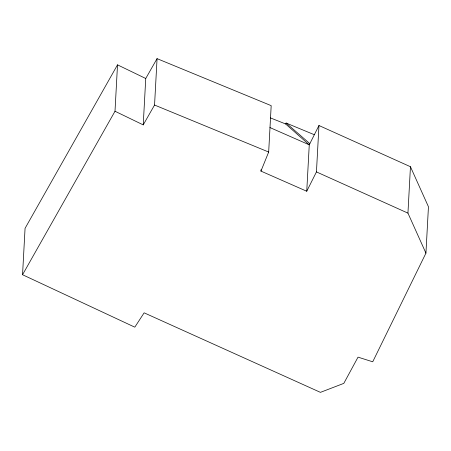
<?xml version="1.0" encoding="UTF-8"?>
<svg xmlns="http://www.w3.org/2000/svg" width="451" height="451" viewBox="0 0 451 451"><rect width="100%" height="100%" fill="white"/><g stroke="black" fill="none" stroke-linecap="round" stroke-linejoin="round"><path stroke-width="0.68" d="M261.022 169.7L260.949 171.104L306.748 191.247L309.262 144.844L318.964 125.513L410.455 166.729L428.45 206.755L425.936 253.152L372.723 361.803L358.032 357.141L343.809 383.373L320.424 392.359L144.134 312.825L134.804 327.167L22.55 274.732L25.064 228.336L117.514 64.848L145.741 78.491L143.226 124.888L115.005 111.245L117.514 64.848M143.226 124.888L154.552 105.038L157.066 58.641L271.186 105.647L268.672 152.043L260.949 171.104M306.748 191.247L316.45 171.91L318.964 125.513M425.936 253.152L407.946 213.126L410.455 166.729M308.732 144.382L285.635 123.969L286.131 123.038L314.296 134.708M22.55 274.732L115.005 111.245M145.741 78.491L157.066 58.641M270.442 117.908L285.635 123.969M154.552 105.038L268.672 152.043M269.912 127.543L309.262 144.844M316.45 171.91L407.946 213.126M286.131 123.038L309.854 143.666"/></g></svg>
